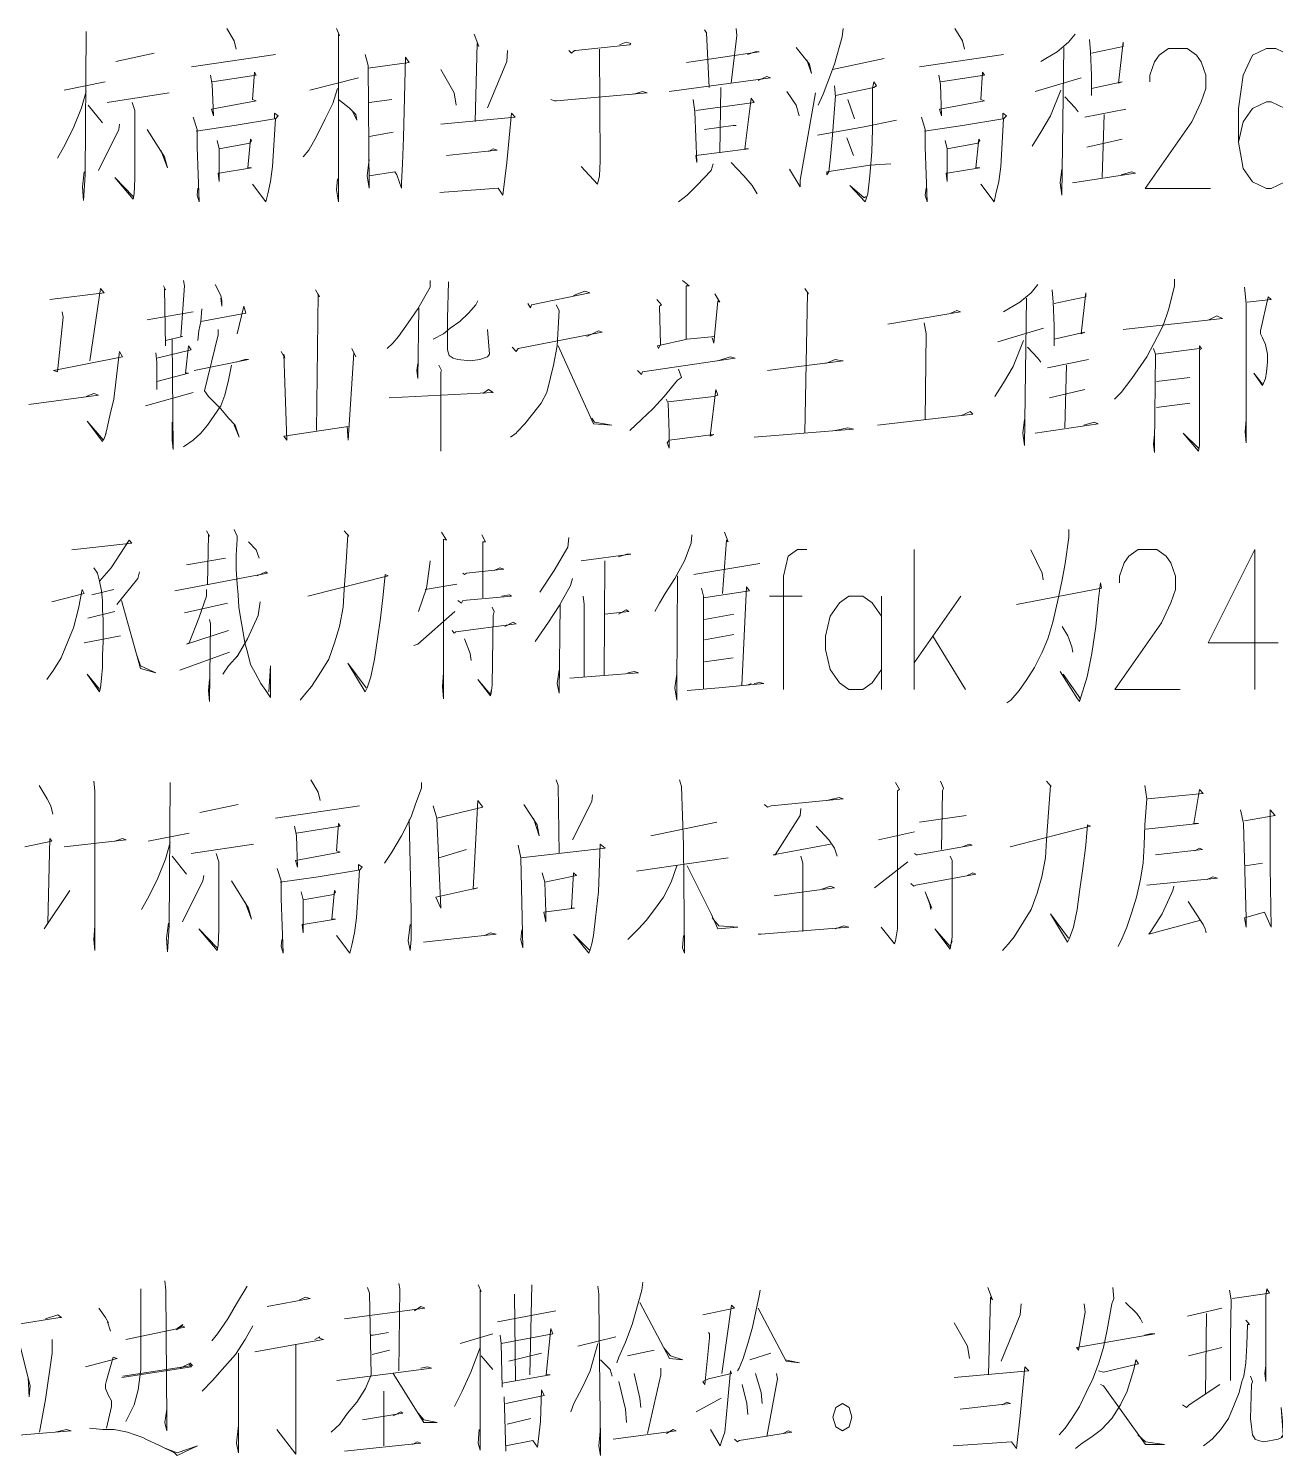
# Model space of a CAD drawing. Header units: millimetres. Extents: x 0 to 586, y 0 to 414.
# Drawn here: x 397.62 to 431.65, y 59.39 to 98.34 of the extents above; entities that cross this region are included whole.
import ezdxf

# ---------------------------------------------------------------- set-up
doc = ezdxf.new("R2010")
doc.units = ezdxf.units.MM

msp = doc.modelspace()

# ---------------------------------------------------------------- linework, layer by layer
at = {"color": 0, "lineweight": 0}
for points in [[(399.189222, 98.262722), (399.164528, 94.350417), (399.111611, 93.644861), (399.086917, 94.015278), (399.136306, 94.4245)], [(403.023917, 98.340333), (403.232056, 98.005194), (403.284972, 97.779417)], [(406.022528, 98.340333), (406.103667, 98.153361), (406.075444, 98.188639), (406.075444, 93.606056), (406.022528, 93.941194), (406.05075, 94.241056)], [(409.779611, 98.188639), (409.910139, 97.8535), (409.857222, 97.927583), (409.807833, 95.803861)], [(416.066111, 98.301528), (416.119028, 98.227444), (416.196639, 96.735194)], [(416.926889, 98.340333), (416.951583, 98.153361), (416.796361, 96.848083)], [(419.847889, 98.340333), (419.823194, 98.114556), (419.615056, 97.370194), (419.431611, 96.886889), (419.301083, 96.55175), (419.170556, 96.251889)], [(422.899417, 98.340333), (423.107556, 98.005194), (423.160472, 97.779417)], [(426.187306, 98.188639), (426.003861, 97.966389), (425.689889, 97.705333), (425.379444, 97.518361), (425.248917, 97.444278)], [(412.361944, 97.744139), (412.439556, 97.666528), (412.520694, 97.744139), (412.545389, 97.744139), (414.030583, 97.892306), (414.058806, 97.927583), (413.928278, 97.966389), (413.744833, 97.892306)], [(413.198028, 97.779417), (413.222722, 94.724361), (413.198028, 94.315139), (413.145111, 94.089361), (412.700611, 94.576194), (413.145111, 94.089361), (413.169806, 94.20225)], [(418.570833, 97.818222), (418.934194, 97.370194), (418.987111, 97.109139), (418.856583, 97.483083)], [(425.873333, 97.818222), (425.820417, 93.793028), (425.771028, 94.128167), (425.820417, 94.502111)], [(426.578889, 98.040472), (426.603583, 97.705333), (426.631806, 97.070333), (426.631806, 96.512944)], [(426.631806, 96.699917), (427.464361, 96.886889), (427.362056, 96.848083), (427.492583, 97.966389), (427.492583, 97.8535), (426.631806, 97.666528)], [(428.219306, 96.883361), (428.219306, 97.063278), (428.346306, 97.430167), (428.473306, 97.610083), (428.727306, 97.793528), (429.238833, 97.793528), (429.492833, 97.610083), (429.619833, 97.430167), (429.746833, 97.063278), (429.746833, 96.699917), (429.619833, 96.336556), (429.365833, 95.78975), (428.092306, 93.969417), (429.873833, 93.969417)], [(432.166889, 97.246722), (432.039889, 97.610083), (431.658889, 97.793528), (431.404889, 97.793528), (431.020361, 97.610083), (430.766361, 97.063278), (430.639361, 96.153111), (430.639361, 95.242944), (430.766361, 94.516222), (431.020361, 94.152861), (431.404889, 93.969417), (431.531889, 93.969417), (431.912889, 94.152861), (432.166889, 94.516222), (432.293889, 95.063028), (432.293889, 95.242944), (432.166889, 95.78975), (431.912889, 96.153111), (431.531889, 96.336556), (431.404889, 96.336556), (431.020361, 96.153111), (430.766361, 95.78975), (430.639361, 95.242944)], [(399.997083, 97.444278), (401.041306, 97.666528)], [(402.060833, 97.296111), (404.353889, 97.63125)], [(406.805694, 97.63125), (406.883306, 97.331389), (406.911528, 93.98), (406.858611, 94.315139), (406.911528, 94.763167)], [(406.883306, 97.257306), (408.005139, 97.409), (407.902833, 97.557167), (407.849917, 95.359361), (407.825222, 94.650278), (407.797, 94.128167), (407.797, 93.98), (407.666472, 94.350417), (407.613556, 94.4245), (406.911528, 94.315139)], [(410.693306, 97.744139), (410.668611, 97.444278), (410.1465, 96.177806)], [(415.572222, 97.409), (417.554833, 97.705333), (417.449, 97.705333), (417.240861, 97.63125)], [(419.562139, 97.222028), (420.969722, 97.518361)], [(421.936333, 97.296111), (424.229389, 97.63125)], [(402.579417, 97.070333), (402.632333, 96.809278), (402.660556, 95.955556), (402.607639, 96.139), (403.831778, 96.364778), (403.729472, 96.400056), (403.782389, 97.147944), (403.831778, 97.070333), (402.632333, 96.886889)], [(405.292278, 96.661111), (406.62225, 96.99625)], [(408.865917, 97.222028), (409.232806, 96.587028), (409.285722, 96.251889)], [(415.0995, 96.625833), (417.865278, 96.99625), (417.762972, 97.035056), (417.526611, 96.922167)], [(422.458444, 97.070333), (422.507833, 96.809278), (422.536056, 95.955556), (422.483139, 96.139), (423.707278, 96.364778), (423.604972, 96.400056), (423.657889, 97.147944), (423.707278, 97.070333), (422.507833, 96.886889)], [(426.342528, 96.99625), (425.090167, 96.625833)], [(399.189222, 96.625833), (399.058694, 96.177806), (398.850556, 95.655694), (398.617722, 95.172389), (398.406056, 94.798444)], [(398.5895, 96.661111), (399.711333, 96.886889)], [(406.05075, 96.699917), (405.920222, 96.290694), (405.712083, 95.877944), (405.475722, 95.394639), (405.267583, 95.020694), (405.112361, 94.83725)], [(411.868056, 96.400056), (411.970361, 96.364778), (412.023278, 96.364778), (414.499778, 96.587028), (414.36925, 96.625833), (414.136417, 96.55175)], [(416.510611, 96.735194), (416.482389, 94.946611)], [(418.309778, 96.625833), (418.570833, 96.251889), (418.648444, 95.955556)], [(419.615056, 96.774), (419.63975, 96.474139), (419.63975, 96.512944), (419.562139, 95.433444), (419.509222, 94.83725), (419.456306, 94.4245), (419.403389, 94.350417), (419.403389, 94.4245), (420.578139, 94.611472), (421.153167, 94.650278)], [(419.63975, 96.512944), (420.683972, 96.735194), (420.761583, 96.774), (420.683972, 96.886889), (420.65575, 96.699917), (420.65575, 95.581611), (420.631056, 94.985417), (420.578139, 94.315139), (420.525222, 93.828306), (420.447611, 93.606056), (420.031333, 94.054083), (420.422917, 93.718944), (420.475833, 93.754222)], [(425.795722, 96.661111), (425.509972, 95.955556), (425.248917, 95.507528), (425.012556, 95.133583)], [(399.242139, 96.251889), (399.633722, 95.768583)], [(399.76425, 96.325972), (401.457583, 96.587028)], [(400.441583, 96.325972), (400.519194, 96.103722), (400.519194, 94.241056), (400.4945, 93.828306), (400.469806, 93.680139), (399.972389, 94.276333), (400.469806, 93.754222)], [(406.075444, 96.400056), (406.364722, 96.177806), (406.544639, 95.990833), (406.572861, 95.842667), (406.467028, 96.064917)], [(406.911528, 96.325972), (407.535944, 96.400056)], [(415.752139, 96.400056), (415.805056, 96.064917), (415.857972, 94.685556), (415.833278, 94.872528), (417.265556, 95.0595), (417.16325, 95.0595), (417.343167, 96.438861), (417.424306, 96.325972), (415.833278, 96.103722)], [(418.387389, 94.502111), (418.673139, 94.015278), (418.673139, 94.20225), (419.092944, 96.587028)], [(419.978417, 96.400056), (420.161861, 95.877944)], [(425.901556, 96.474139), (426.187306, 96.177806), (426.264917, 96.064917)], [(402.24075, 93.98), (402.216056, 93.793028), (402.268972, 93.606056), (402.216056, 95.098306), (402.216056, 95.581611), (402.110222, 95.91675)], [(402.191361, 95.542806), (403.232056, 95.6945), (404.329194, 95.877944), (404.329194, 96.029639), (404.4315, 95.955556), (404.353889, 95.877944), (404.276278, 94.576194), (404.223361, 94.166972), (404.14575, 93.828306), (404.092833, 93.606056), (403.729472, 94.089361)], [(408.865917, 95.729778), (410.901444, 95.91675), (410.799139, 96.029639), (410.668611, 94.685556), (410.562778, 93.793028), (410.43225, 93.98), (408.841222, 93.867111)], [(419.145861, 95.433444), (420.422917, 95.655694), (421.308389, 95.842667)], [(422.11625, 93.98), (422.091556, 93.793028), (422.144472, 93.606056), (422.091556, 95.098306), (422.091556, 95.581611), (421.985722, 95.91675)], [(422.066861, 95.542806), (423.107556, 95.6945), (424.204694, 95.877944), (424.204694, 96.029639), (424.310528, 95.955556), (424.229389, 95.877944), (424.151778, 94.576194), (424.098861, 94.166972), (424.02125, 93.828306), (423.968333, 93.606056), (423.604972, 94.089361)], [(426.448361, 95.91675), (427.570194, 96.139)], [(426.970472, 95.990833), (426.917556, 94.276333)], [(400.102917, 95.729778), (400.078222, 95.581611), (399.527889, 94.463306)], [(400.857861, 95.581611), (401.330583, 94.83725), (401.408194, 94.537389), (401.22475, 95.020694)], [(406.911528, 95.394639), (407.564167, 95.507528)], [(416.926889, 95.6945), (416.902194, 95.6945), (416.849278, 95.6945), (416.066111, 95.581611)], [(402.762861, 95.28175), (402.815778, 95.0595), (402.815778, 94.166972), (402.791083, 94.389222), (402.815778, 94.389222), (403.70125, 94.537389), (403.598944, 94.537389), (403.676556, 95.320556), (403.70125, 95.28175), (403.651861, 95.207667), (402.815778, 95.0595)], [(409.024667, 94.872528), (410.407556, 95.020694), (410.301722, 95.0595), (410.171194, 94.985417)], [(419.953722, 95.359361), (420.137167, 94.872528)], [(422.638361, 95.28175), (422.691278, 95.0595), (422.691278, 94.166972), (422.666583, 94.389222), (422.691278, 94.389222), (423.580278, 94.537389), (423.474444, 94.537389), (423.552056, 95.320556), (423.580278, 95.28175), (423.527361, 95.207667), (422.691278, 95.0595)], [(427.464361, 95.320556), (426.501278, 95.098306)], [(416.302472, 94.650278), (416.249556, 94.463306), (415.857972, 94.054083), (415.596917, 93.793028), (415.360556, 93.606056)], [(416.796361, 94.685556), (417.135028, 94.315139), (417.371389, 94.054083), (417.501917, 93.828306)], [(426.109694, 94.128167), (427.83125, 94.389222), (427.725417, 94.4245), (427.439667, 94.350417)], [(398.197917, 90.942583), (399.683111, 91.129556), (399.580806, 91.242444), (399.291528, 89.266889)], [(401.302361, 91.316528), (401.35175, 91.203639), (401.327056, 91.242444), (401.35175, 89.676111), (401.35175, 89.827806), (401.820944, 89.937167), (401.771556, 89.937167), (401.873861, 91.316528), (401.849167, 91.464694)], [(402.709944, 91.355333), (402.865167, 91.055472), (402.893389, 90.907306), (402.893389, 90.759139), (402.865167, 90.981389)], [(405.4475, 91.203639), (405.553333, 91.020194), (405.525111, 91.094278), (405.475722, 87.365417)], [(408.576639, 91.464694), (408.576639, 91.28125), (408.237972, 90.685056), (407.976917, 90.311111), (407.715861, 89.937167), (407.560639, 89.750194), (407.405417, 89.602028)], [(409.074056, 91.429417), (409.049361, 90.424), (409.049361, 89.975972), (409.049361, 89.56675), (409.09875, 89.415056), (409.204583, 89.340972), (409.335111, 89.305694), (409.673778, 89.266889), (409.934833, 89.305694), (410.142972, 89.379778), (410.195889, 89.453861), (410.142972, 90.124139)], [(411.240111, 90.833222), (411.317722, 90.720333), (411.342417, 90.794417), (412.933444, 91.129556), (412.802917, 91.168361), (412.492472, 91.055472)], [(415.462861, 91.464694), (415.646306, 91.316528), (415.568694, 91.316528), (415.568694, 89.863083)], [(418.803667, 91.242444), (418.905972, 91.094278), (418.881278, 91.129556), (418.803667, 87.291333)], [(425.167778, 91.355333), (424.984333, 91.129556), (424.670361, 90.8685), (424.359917, 90.685056), (424.229389, 90.607444)], [(425.559361, 91.203639), (425.584056, 90.8685), (425.612278, 90.237028), (425.612278, 89.676111)], [(428.896639, 91.5035), (428.896639, 91.316528), (428.741417, 90.685056), (428.586194, 90.237028), (428.427444, 89.937167), (428.141694, 89.379778), (427.725417, 88.783583), (427.436139, 88.409639), (427.252694, 88.222667)], [(430.801639, 91.28125), (430.854556, 90.833222), (430.854556, 87.030278), (430.826333, 87.330139), (430.854556, 87.665278)], [(402.318361, 90.346389), (403.5425, 90.572167), (403.493111, 90.759139), (403.309667, 90.01125)], [(409.881917, 90.907306), (409.829, 90.794417), (409.620861, 90.572167), (409.388028, 90.346389), (409.126972, 90.162944), (408.943528, 90.01125), (408.657778, 89.863083)], [(412.01975, 90.794417), (412.100889, 90.64625), (412.047972, 89.676111), (411.942139, 89.154), (411.864528, 88.818861), (411.762222, 88.409639), (411.603472, 88.113306), (411.370639, 87.813444), (411.158972, 87.552389), (410.950833, 87.330139), (410.926139, 87.291333), (410.770917, 87.181972)], [(414.760833, 90.942583), (414.891361, 90.794417), (414.838444, 90.759139), (414.863139, 89.714917), (414.81375, 89.602028), (414.785528, 89.676111), (415.593389, 89.863083), (416.351861, 89.937167)], [(416.351861, 91.094278), (416.482389, 90.8685), (416.429472, 90.907306), (416.323639, 89.750194), (416.27425, 89.901889)], [(424.853806, 90.981389), (424.800889, 86.956194), (424.7515, 87.291333), (424.800889, 87.665278)], [(425.612278, 89.863083), (426.444833, 90.050056), (426.342528, 90.01125), (426.473056, 91.129556), (426.473056, 91.020194), (425.612278, 90.833222)], [(430.87925, 90.8685), (431.531889, 90.942583), (431.454278, 91.020194), (431.246139, 90.088861), (431.246139, 90.01125), (431.299056, 89.901889), (431.376667, 89.714917), (431.429583, 89.453861), (431.429583, 89.231611), (431.401361, 88.970556), (431.376667, 88.783583), (431.299056, 88.596611), (431.062694, 88.93175), (431.299056, 88.635417)], [(398.536583, 90.607444), (398.561278, 90.459278), (398.406056, 88.970556), (398.300222, 89.005833), (400.180528, 89.379778), (400.099389, 89.527944), (400.05, 89.154), (399.944167, 88.222667), (399.841861, 87.813444), (399.760722, 87.443028), (399.711333, 87.21725), (399.630194, 87.069083), (399.213917, 87.626472), (399.658417, 87.107889), (399.736028, 87.291333)], [(402.110222, 90.607444), (400.857861, 90.385194)], [(402.343056, 90.685056), (402.318361, 90.346389), (402.265444, 90.088861), (402.24075, 89.827806)], [(408.266194, 90.720333), (408.237972, 88.783583), (408.213278, 89.005833), (408.237972, 89.192806)], [(421.072028, 90.272306), (423.054639, 90.607444), (422.948806, 90.64625), (422.793583, 90.572167)], [(427.489056, 90.124139), (430.201917, 90.424), (430.046694, 90.498083)], [(430.046694, 90.498083), (429.835028, 90.385194)], [(402.787556, 90.124139), (402.787556, 89.975972), (402.420667, 88.448444), (402.5265, 88.300278), (402.865167, 87.961611), (403.073306, 87.704083), (403.25675, 87.517111), (403.362583, 87.181972), (403.232056, 87.517111)], [(410.820306, 89.640833), (410.926139, 89.527944), (410.979056, 89.602028), (413.272111, 90.050056), (413.169806, 90.088861), (412.855833, 89.937167)], [(422.063333, 90.311111), (422.11625, 90.01125), (422.088028, 87.665278)], [(425.323, 90.162944), (424.070639, 89.789)], [(401.090694, 89.492667), (401.118917, 89.231611), (401.118917, 88.483722), (401.118917, 88.7095), (401.979694, 88.93175), (401.902083, 88.93175), (401.979694, 89.676111), (402.057306, 89.56675), (401.118917, 89.340972)], [(401.535194, 89.863083), (401.559889, 86.846833), (401.535194, 87.107889), (401.535194, 87.591194)], [(406.438806, 89.602028), (406.544639, 89.379778), (406.491722, 89.492667), (406.3365, 87.107889), (406.308278, 87.478306)], [(412.072667, 89.676111), (413.039278, 87.552389), (413.533167, 87.517111), (413.063972, 87.591194), (412.986361, 87.704083)], [(424.776194, 89.827806), (424.490444, 89.118722), (424.229389, 88.670694), (423.993028, 88.300278)], [(424.882028, 89.640833), (425.167778, 89.340972), (425.245389, 89.231611)], [(428.325139, 89.602028), (428.374528, 89.453861), (428.349833, 86.995), (428.349833, 86.769222), (428.325139, 86.995), (428.349833, 87.256056)], [(428.374528, 89.453861), (429.5775, 89.602028), (429.5775, 89.676111), (429.626889, 89.602028), (429.5775, 89.56675), (429.5775, 86.956194), (429.549278, 86.808028), (429.133, 87.291333), (429.549278, 86.882111)], [(402.134917, 89.005833), (403.623639, 89.305694), (403.517806, 89.305694), (403.281444, 89.231611)], [(404.509111, 89.527944), (404.614944, 89.340972), (404.586722, 89.453861), (404.664333, 87.107889), (404.586722, 87.21725), (406.3365, 87.478306)], [(414.238722, 89.005833), (414.344556, 88.896472), (414.36925, 88.970556), (416.898667, 89.340972), (416.768139, 89.379778), (416.429472, 89.266889)], [(417.787667, 89.005833), (419.847889, 89.266889), (419.819667, 89.266889), (419.636222, 89.305694), (419.378694, 89.192806)], [(425.428833, 89.079917), (426.550667, 89.305694)], [(403.154444, 89.154), (403.073306, 88.744778), (402.971, 88.335556), (402.865167, 88.039222), (402.681722, 87.778167), (402.501806, 87.517111), (402.318361, 87.291333), (402.110222, 87.107889), (401.849167, 86.920917)], [(408.813, 89.154), (408.890611, 89.005833), (408.865917, 88.970556), (408.865917, 86.808028)], [(415.360556, 89.044639), (415.438167, 88.818861), (415.332333, 88.744778), (414.968972, 88.300278), (414.655, 87.961611), (414.344556, 87.665278), (414.030583, 87.365417)], [(425.950944, 89.154), (425.898028, 87.443028)], [(429.316444, 88.818861), (428.40275, 88.7095)], [(407.458333, 88.261472), (410.298194, 88.409639), (410.167667, 88.483722), (410.012444, 88.374361)], [(415.021889, 88.222667), (415.074806, 88.113306), (415.0995, 87.291333), (415.0995, 86.882111), (415.046583, 87.030278), (415.0995, 87.107889), (416.323639, 87.256056), (416.221333, 87.21725), (416.376556, 88.483722), (416.429472, 88.335556), (416.323639, 88.300278), (415.074806, 88.148583)], [(426.444833, 88.483722), (425.48175, 88.261472)], [(397.622889, 88.0745), (399.527889, 88.335556), (399.397361, 88.374361), (399.189222, 88.300278)], [(402.110222, 88.409639), (400.804944, 88.039222)], [(428.40275, 88.000417), (429.316444, 88.113306)], [(420.786278, 87.517111), (423.393306, 87.813444), (423.315694, 87.887528), (423.079333, 87.778167)], [(417.420778, 87.181972), (420.133639, 87.404222), (419.978417, 87.443028), (419.636222, 87.365417)], [(425.090167, 87.291333), (426.811722, 87.552389), (426.705889, 87.591194), (426.420139, 87.517111)], [(402.473583, 84.631389), (402.551194, 84.479694), (402.5265, 84.5185), (402.498278, 83.177944)], [(403.228528, 84.666667), (403.309667, 84.479694), (403.309667, 84.405611), (403.281444, 83.961111), (403.281444, 83.587167), (403.309667, 83.177944), (403.334361, 82.878083), (403.359056, 82.542944), (403.411972, 82.207806), (403.464889, 81.911472), (403.517806, 81.576333), (403.595417, 81.315278), (403.673028, 80.980139), (403.803556, 80.754361), (403.958778, 80.458028), (404.089306, 80.271056), (404.219833, 80.084083), (404.219833, 80.941333), (404.170444, 80.23225)], [(406.230667, 84.631389), (406.361194, 84.479694), (406.332972, 84.5185), (406.283583, 83.774139), (406.230667, 83.02625), (406.202444, 82.542944), (406.100139, 82.020833), (405.969611, 81.576333), (405.810861, 81.128306), (405.602722, 80.793167), (405.341667, 80.383944), (405.186444, 80.196972), (405.031222, 80.01)], [(408.890611, 84.592583), (409.021139, 84.370333), (408.943528, 84.405611), (408.943528, 80.045278), (408.915306, 80.383944), (408.943528, 80.754361)], [(416.609389, 84.592583), (416.715222, 84.331528), (416.662306, 84.370333), (416.56, 82.916889)], [(426.014444, 84.666667), (426.014444, 84.444417), (425.908611, 83.735333), (425.831, 83.287306), (425.700472, 82.691111), (425.569944, 82.133722), (425.439417, 81.685694), (425.284194, 81.315278), (425.076056, 80.902528), (424.864389, 80.567389), (424.65625, 80.271056), (424.423417, 80.01), (424.317583, 79.935917)], [(398.794111, 84.109278), (400.438056, 84.29625), (400.360444, 84.370333), (399.866556, 83.622444), (399.552583, 83.252028)], [(403.620111, 84.331528), (403.82825, 84.109278), (403.909389, 83.8835)], [(409.984222, 84.5185), (410.090056, 84.331528), (410.012444, 84.331528), (410.012444, 82.804)], [(412.358417, 84.444417), (412.333722, 84.183361), (411.966833, 83.548361), (411.57525, 82.952167)], [(415.723917, 84.5185), (415.699222, 84.29625), (415.515778, 83.809417), (415.254722, 83.326111), (414.993667, 82.916889), (414.838444, 82.655833), (414.707917, 82.430056)], [(401.926778, 83.700056), (402.995694, 83.8835)], [(408.576639, 83.809417), (408.551944, 83.587167), (408.474333, 83.065056), (408.262667, 82.430056)], [(412.697083, 83.809417), (414.055278, 83.996389), (413.949444, 83.996389), (413.716611, 83.922306)], [(413.349722, 83.809417), (413.325028, 80.680278)], [(418.856583, 84.119861), (418.602583, 84.119861), (418.345056, 83.939944), (418.218056, 83.393139), (418.218056, 80.299278)], [(421.788167, 80.299278), (421.788167, 84.119861)], [(425.308889, 83.287306), (425.284194, 83.474278), (424.970222, 84.109278)], [(427.393806, 83.209694), (427.393806, 83.393139), (427.520806, 83.7565), (427.647806, 83.939944), (427.901806, 84.119861), (428.413333, 84.119861), (428.667333, 83.939944), (428.794333, 83.7565), (428.921333, 83.393139), (428.921333, 83.029778), (428.794333, 82.666417), (428.540333, 82.119611), (427.266806, 80.299278), (429.048333, 80.299278)], [(431.087389, 84.119861), (429.813861, 81.572806), (431.725917, 81.572806)], [(431.087389, 84.119861), (431.087389, 80.299278)], [(399.397361, 83.622444), (399.499667, 83.474278), (399.552583, 83.252028), (399.6055, 82.990972), (399.630194, 82.729917), (399.630194, 82.468861), (399.654889, 82.207806), (399.654889, 82.172528), (399.654889, 81.94675), (399.654889, 81.611611), (399.630194, 81.237667), (399.630194, 80.902528), (399.6055, 80.606194), (399.577278, 80.345139), (399.552583, 80.23225), (399.213917, 80.719083), (399.552583, 80.306333)], [(400.646194, 83.513083), (400.596806, 83.326111), (400.021778, 82.617028)], [(401.612806, 82.990972), (404.142222, 83.474278), (404.089306, 83.513083), (403.856472, 83.400194)], [(405.239361, 82.842806), (407.430111, 83.400194), (407.3525, 83.439), (407.299583, 82.878083), (407.221972, 82.246611), (407.144361, 81.685694), (407.063222, 81.128306), (406.960917, 80.641472), (406.855083, 80.345139), (406.802167, 80.23225), (406.332972, 81.015417), (406.830389, 80.345139)], [(409.465639, 83.474278), (409.515028, 83.439), (409.567944, 83.474278), (410.587472, 83.587167), (410.481639, 83.622444), (410.326417, 83.548361)], [(415.332333, 83.400194), (415.307639, 80.383944), (415.307639, 80.01), (415.254722, 80.345139), (415.307639, 80.719083)], [(415.776833, 83.439), (417.576, 83.735333)], [(398.247306, 82.691111), (399.136306, 82.916889), (399.083389, 83.02625), (398.977556, 82.507667), (398.847028, 81.985556), (398.691806, 81.611611), (398.508361, 81.163583), (398.300222, 80.828444), (398.116778, 80.567389)], [(399.344444, 82.878083), (399.944167, 83.02625)], [(402.473583, 83.02625), (402.473583, 82.842806), (402.265444, 82.246611), (402.004389, 81.576333), (401.926778, 81.537528), (403.073306, 81.911472)], [(408.446111, 83.02625), (409.306889, 83.177944)], [(412.46425, 83.326111), (412.411333, 83.139139), (412.097361, 82.58175), (411.811611, 82.133722), (411.44825, 81.611611)], [(415.984972, 83.065056), (416.037889, 82.842806), (416.037889, 80.306333)], [(416.037889, 82.804), (417.29025, 82.990972), (417.212639, 83.103861), (417.082111, 80.419222)], [(425.778083, 80.793167), (426.247278, 80.045278), (426.300194, 79.971194), (426.508333, 80.641472), (426.638861, 81.276472), (426.744694, 82.020833), (426.822306, 82.768722), (426.875222, 83.213222), (426.899917, 83.065056), (424.578639, 82.617028)], [(400.152306, 82.729917), (400.674417, 80.86725), (401.090694, 80.754361), (400.674417, 80.941333), (400.568583, 81.237667)], [(403.048611, 82.655833), (401.873861, 82.394778)], [(403.934083, 82.691111), (403.881167, 82.320694), (403.595417, 81.685694), (403.309667, 81.202389), (403.334361, 81.237667), (403.073306, 80.941333), (402.918083, 80.719083)], [(409.335111, 82.729917), (409.437417, 82.655833), (409.465639, 82.729917), (410.795611, 82.842806), (410.742694, 82.878083), (410.534556, 82.842806)], [(412.125583, 82.617028), (412.097361, 80.196972), (412.047972, 80.458028), (412.097361, 80.828444)], [(412.75, 82.842806), (412.778222, 82.617028), (412.778222, 80.641472)], [(417.837056, 82.846333), (418.729583, 82.846333)], [(420.895639, 82.299528), (420.641639, 82.666417), (420.384111, 82.846333), (420.003111, 82.846333), (419.749111, 82.666417), (419.495111, 82.299528), (419.364583, 81.75625), (419.364583, 81.392889), (419.495111, 80.846083), (419.749111, 80.482722), (420.003111, 80.299278), (420.384111, 80.299278), (420.641639, 80.482722), (420.895639, 80.846083)], [(420.895639, 82.846333), (420.895639, 80.299278)], [(423.061694, 82.846333), (421.788167, 81.026)], [(399.968861, 82.430056), (399.238611, 82.246611)], [(402.551194, 82.207806), (402.579417, 82.094917), (402.551194, 79.971194), (402.5265, 80.271056), (402.551194, 80.567389)], [(408.132139, 81.498722), (408.237972, 81.537528), (409.253972, 82.430056)], [(410.2735, 82.542944), (410.326417, 82.430056), (410.298194, 82.320694), (410.2735, 80.419222), (410.245278, 80.196972), (410.220583, 80.122889), (409.881917, 80.567389), (410.220583, 80.158167), (410.245278, 80.271056)], [(413.349722, 82.355972), (414.002361, 82.430056), (413.92475, 82.468861), (413.716611, 82.355972)], [(416.062583, 82.207806), (416.870444, 82.355972)], [(409.176361, 81.911472), (409.229278, 81.833861), (409.282194, 81.872667), (410.926139, 82.094917), (410.845, 82.133722), (410.612167, 82.020833)], [(416.870444, 81.798583), (416.062583, 81.650417)], [(425.831, 82.020833), (425.986222, 81.759778), (426.092056, 81.463444), (426.11675, 81.315278)], [(399.136306, 81.576333), (400.127611, 81.759778)], [(409.515028, 81.685694), (409.673778, 81.276472), (409.698472, 81.0895)], [(422.296167, 81.75625), (423.188694, 80.299278)], [(401.743333, 80.828444), (403.098, 81.315278)], [(416.062583, 81.054222), (416.84575, 81.163583)], [(412.386639, 80.606194), (414.263417, 80.754361), (414.157583, 80.793167), (413.977667, 80.754361)], [(425.855694, 80.719083), (426.324889, 80.045278), (426.300194, 80.045278)], [(415.593389, 80.271056), (416.454167, 80.345139), (417.681833, 80.458028), (417.576, 80.493306), (417.420778, 80.458028)], [(417.343167, 80.458028), (417.237333, 80.419222)], [(397.908639, 77.681667), (398.120306, 77.31125), (398.222611, 77.124278), (398.275528, 76.8985)], [(399.397361, 77.794556), (399.422056, 77.5335), (399.422056, 73.173167), (399.397361, 73.473028), (399.422056, 73.843444)], [(401.482278, 77.75575), (401.457583, 73.843444), (401.404667, 73.137889), (401.379972, 73.508306), (401.432889, 73.917528)], [(405.316972, 77.833361), (405.525111, 77.494694), (405.578028, 77.272444)], [(408.343806, 77.75575), (408.343806, 77.607583), (408.188583, 77.198361), (408.058056, 76.824417), (407.797, 76.302306), (407.535944, 75.857806), (407.327806, 75.557944)], [(412.01975, 77.833361), (412.072667, 77.681667), (412.100889, 75.819)], [(415.38525, 77.833361), (415.438167, 77.646389), (415.491083, 76.044778), (415.515778, 73.099083), (415.462861, 73.24725), (415.491083, 73.582389)], [(421.280167, 77.75575), (421.386, 77.572306), (421.333083, 77.5335), (421.333083, 73.769361), (421.280167, 73.434222), (421.255472, 73.360139), (420.888583, 73.808167)], [(422.507833, 77.794556), (422.585444, 77.607583), (422.56075, 77.5335), (422.532528, 75.931889)], [(425.404139, 77.794556), (425.531139, 77.646389), (425.506444, 77.681667), (425.453528, 76.937306), (425.404139, 76.192944), (425.375917, 75.706111), (425.273611, 75.187528), (425.143083, 74.7395), (424.984333, 74.291472), (424.776194, 73.956333), (424.515139, 73.547111), (424.359917, 73.360139), (424.201167, 73.173167)], [(428.088778, 77.681667), (428.141694, 77.31125), (428.088778, 76.602167), (428.064083, 76.044778), (428.035861, 75.557944), (427.95825, 75.074639), (427.855944, 74.626611), (427.725417, 74.217389), (427.594889, 73.808167), (427.464361, 73.508306), (427.358528, 73.286056)], [(428.166389, 77.31125), (429.679806, 77.459417), (429.5775, 77.572306), (429.41875, 76.640972), (429.549278, 76.640972), (428.113472, 76.489278)], [(402.293667, 76.937306), (403.334361, 77.159556)], [(404.353889, 76.789139), (406.646944, 77.124278)], [(408.657778, 77.124278), (408.760083, 76.789139), (408.865917, 74.330278), (408.735389, 74.626611), (409.881917, 74.887667), (409.751389, 74.852389), (409.881917, 77.272444), (410.012444, 77.085472), (408.760083, 76.789139)], [(411.134278, 77.159556), (411.501167, 76.602167), (411.550556, 76.302306), (411.395333, 76.789139)], [(413.011056, 77.420611), (412.986361, 77.237167), (412.46425, 76.192944)], [(417.706528, 77.159556), (417.787667, 77.085472), (417.889972, 77.124278), (419.847889, 77.31125), (419.742056, 77.346528), (419.403389, 77.272444)], [(408.005139, 76.750333), (408.029833, 75.557944), (408.058056, 74.256194), (408.058056, 73.473028), (408.029833, 73.173167), (407.976917, 73.434222), (408.029833, 73.88225)], [(418.697833, 77.050194), (418.673139, 76.863222), (417.995806, 75.783722), (417.942889, 75.783722), (419.505694, 76.080056)], [(421.932806, 76.67625), (423.209861, 76.863222)], [(430.695806, 77.011389), (430.776944, 76.640972), (430.854556, 74.069222), (430.854556, 73.808167), (430.801639, 74.069222), (431.348444, 74.217389), (431.531889, 73.808167), (431.507194, 75.448583), (431.507194, 77.011389), (431.637722, 76.863222), (430.801639, 76.715056)], [(400.882556, 76.154139), (402.004389, 76.379917)], [(404.876, 76.563361), (404.925389, 76.302306), (404.953611, 75.448583), (404.900694, 75.632028), (406.124833, 75.857806), (406.022528, 75.893083), (406.075444, 76.640972), (406.124833, 76.563361), (404.925389, 76.379917)], [(414.602083, 76.302306), (416.404778, 76.67625)], [(419.117639, 76.563361), (419.456306, 76.192944), (419.611528, 75.967167), (419.689139, 75.744917)], [(420.810972, 76.192944), (421.802278, 76.415194)], [(424.412833, 76.005972), (426.603583, 76.563361), (426.522444, 76.602167), (426.473056, 76.044778), (426.391917, 75.409778), (426.314306, 74.852389), (426.236694, 74.291472), (426.134389, 73.808167), (426.028556, 73.508306), (425.975639, 73.398944), (425.506444, 74.178583), (426.003861, 73.508306)], [(397.517056, 76.005972), (398.247306, 76.154139), (398.197917, 76.228222), (398.145, 73.917528), (398.039167, 73.769361), (398.744722, 74.813583)], [(398.5895, 76.005972), (400.282833, 76.192944), (400.180528, 76.228222), (399.968861, 76.154139)], [(401.482278, 76.118861), (401.35175, 75.670833), (401.143611, 75.148722), (400.910778, 74.665417), (400.702639, 74.291472)], [(402.057306, 75.819), (403.754167, 76.080056)], [(411.081361, 73.734083), (411.056667, 73.473028), (411.109583, 73.24725), (411.056667, 75.706111), (410.979056, 76.044778), (411.056667, 75.706111), (413.35325, 75.967167), (413.222722, 76.080056), (413.169806, 74.774778), (413.092194, 74.069222), (413.039278, 73.582389), (412.986361, 73.360139), (412.933444, 73.173167), (412.90875, 73.099083), (412.492472, 73.621194), (412.933444, 73.173167)], [(421.802278, 75.819), (421.855194, 75.783722), (421.879889, 75.783722), (423.368611, 76.044778), (423.291, 76.080056), (423.107556, 76.005972)], [(428.374528, 75.783722), (429.655111, 75.931889), (429.5775, 75.967167), (429.446972, 75.893083)], [(401.535194, 75.744917), (401.926778, 75.261611)], [(402.734639, 75.819), (402.81225, 75.59675), (402.81225, 73.734083), (402.787556, 73.321333), (402.762861, 73.173167), (402.265444, 73.769361), (402.762861, 73.24725)], [(408.813, 75.706111), (409.567944, 75.931889)], [(414.214028, 75.335694), (416.715222, 75.706111)], [(418.697833, 75.744917), (418.75075, 75.557944), (418.75075, 73.695278)], [(420.708667, 74.887667), (421.618833, 75.59675)], [(422.768889, 75.744917), (422.821806, 75.632028), (422.821806, 73.547111), (422.793583, 73.321333), (422.768889, 73.211972), (422.349083, 73.769361), (422.768889, 73.286056), (422.821806, 73.434222)], [(402.395972, 75.222806), (402.371278, 75.074639), (401.820944, 73.956333)], [(404.533806, 73.473028), (404.509111, 73.286056), (404.562028, 73.099083), (404.509111, 74.591333), (404.509111, 75.074639), (404.403278, 75.409778)], [(404.484417, 75.035833), (405.525111, 75.187528), (406.62225, 75.370972), (406.62225, 75.522667), (406.724556, 75.448583), (406.646944, 75.370972), (406.569333, 74.069222), (406.516417, 73.66), (406.438806, 73.321333), (406.385889, 73.099083), (406.022528, 73.582389)], [(411.631694, 75.296889), (411.709306, 75.035833), (411.734, 74.217389), (411.734, 73.956333), (411.681083, 74.217389), (412.517167, 74.330278), (412.439556, 74.330278), (412.492472, 75.296889), (412.570083, 75.222806), (411.709306, 75.035833)], [(415.307639, 75.483861), (415.152417, 75.035833), (414.944278, 74.626611), (414.732611, 74.330278), (414.471556, 73.995139), (414.263417, 73.769361), (413.977667, 73.473028)], [(415.593389, 75.483861), (416.246028, 74.178583), (416.429472, 73.769361), (416.976278, 73.808167), (416.454167, 73.843444), (416.27425, 74.069222)], [(421.699972, 75.000556), (421.777583, 74.926472), (421.8305, 74.96175), (423.470917, 75.261611), (423.393306, 75.296889), (423.238083, 75.222806)], [(428.141694, 74.96175), (430.071389, 75.148722), (429.940861, 75.187528), (429.785639, 75.109917)], [(430.826333, 75.483861), (431.299056, 75.557944)], [(403.154444, 75.074639), (403.623639, 74.330278), (403.70125, 74.030417), (403.517806, 74.513722)], [(405.055917, 74.774778), (405.108833, 74.552528), (405.108833, 73.66), (405.084139, 73.88225), (405.108833, 73.88225), (405.994306, 74.030417), (405.892, 74.030417), (405.969611, 74.813583), (405.994306, 74.774778), (405.944917, 74.700694), (405.108833, 74.552528)], [(417.967583, 74.665417), (419.611528, 74.887667), (419.505694, 74.926472), (419.272861, 74.852389)], [(428.871944, 74.926472), (428.84725, 74.813583), (428.557972, 74.178583), (428.244, 73.695278), (428.194611, 73.621194), (429.5775, 73.995139)], [(422.088028, 74.774778), (422.218556, 74.439639), (422.246778, 74.291472)], [(422.088028, 74.774778), (422.271472, 74.330278)], [(429.263528, 74.513722), (429.602194, 73.995139), (429.679806, 73.88225), (429.732722, 73.769361), (429.757417, 73.66)], [(408.396722, 73.398944), (410.379333, 73.621194), (410.220583, 73.66), (410.065361, 73.582389)], [(417.526611, 73.621194), (417.604222, 73.621194), (420.003111, 73.808167), (419.872583, 73.843444), (419.636222, 73.769361)], [(400.685, 63.937444), (400.685, 62.558083), (400.685, 62.484), (400.685, 61.739639), (400.607389, 61.178722), (400.501556, 60.7695), (400.268722, 60.321472)], [(401.337639, 64.159694), (401.362333, 63.898639), (401.390556, 60.360278), (401.390556, 60.060417), (401.337639, 60.286194), (401.390556, 60.656611)], [(403.581306, 64.011528), (403.292028, 63.528222), (403.059194, 63.115472), (402.769917, 62.70625), (402.614694, 62.519278)], [(406.865667, 63.972722), (406.918583, 63.824556), (406.9715, 61.587944), (406.816278, 61.217528), (406.579917, 60.843583), (406.318861, 60.54725), (406.110722, 60.247389), (405.874361, 60.025139)], [(407.726444, 64.085611), (407.754667, 63.937444), (407.726444, 61.700833)], [(409.8925, 64.050333), (409.970111, 63.863361), (409.945417, 63.898639), (409.945417, 59.538306), (409.8925, 59.725278), (409.917194, 60.099222)], [(411.353, 64.050333), (411.300083, 61.587944)], [(413.152167, 64.011528), (413.180389, 63.789278), (413.180389, 63.637583), (413.229778, 59.69), (413.229778, 59.390139), (413.180389, 59.651194), (413.229778, 60.1345)], [(414.379833, 64.124417), (414.351611, 63.898639), (414.090556, 62.967306), (413.910639, 62.484), (413.727194, 62.074778), (413.674278, 61.923083)], [(417.586583, 63.898639), (417.561889, 63.750472), (417.378444, 62.893222), (417.247917, 62.445194), (417.117389, 62.035972), (417.015083, 61.774917), (416.962167, 61.700833)], [(423.795472, 63.972722), (423.926, 63.637583), (423.873083, 63.711667), (423.820167, 61.587944)], [(427.213889, 63.972722), (427.238583, 63.676389), (427.185667, 63.528222), (427.055139, 62.819139), (426.952833, 62.335833), (426.822306, 61.887806), (426.663556, 61.478583), (426.483639, 61.104639), (426.300194, 60.730694), (426.092056, 60.395556), (425.908611, 60.1345), (425.749861, 59.951056)], [(430.395944, 63.898639), (430.445333, 63.637583), (430.420639, 62.596889), (430.420639, 61.439778), (430.420639, 61.62675), (430.420639, 61.923083)], [(430.473556, 63.676389), (431.489556, 63.824556), (431.411944, 63.937444), (431.38725, 63.750472), (431.38725, 61.887806), (431.38725, 61.4045), (431.359028, 61.62675), (431.38725, 61.849)], [(404.128111, 63.454139), (405.302861, 63.676389), (405.172333, 63.711667), (405.013583, 63.637583)], [(410.883806, 63.789278), (410.9085, 61.439778)], [(414.302222, 63.5635), (415.110083, 62.035972), (415.473444, 62.000694), (415.134778, 62.110056), (414.951333, 62.335833)], [(416.023778, 63.228361), (416.884556, 63.415333), (416.803417, 63.489417), (416.542361, 61.62675)], [(424.709167, 63.528222), (424.680944, 63.228361), (424.158833, 61.961889)], [(426.430722, 63.528222), (426.455417, 63.302444), (426.271972, 62.26175), (426.222583, 62.335833), (428.360417, 62.70625), (428.229889, 62.70625), (428.074667, 62.670972)], [(427.552556, 63.5635), (427.863, 63.267167), (427.968833, 63.115472), (428.02175, 63.006111)], [(398.077972, 63.115472), (398.416639, 63.228361), (398.518944, 63.154278), (398.466028, 63.154278), (396.58925, 62.857944), (396.486944, 63.454139), (396.58925, 62.70625), (396.58925, 62.110056), (396.536333, 61.439778), (396.458722, 60.882389), (396.381111, 60.395556), (396.250583, 59.951056), (396.120056, 59.615917), (395.989528, 59.390139)], [(399.538472, 63.415333), (399.718389, 63.154278), (399.799528, 63.006111)], [(406.24125, 63.115472), (408.432, 63.415333), (408.326167, 63.454139), (408.14625, 63.34125)], [(410.414611, 63.041389), (412.005639, 63.34125)], [(417.533667, 63.415333), (418.292139, 61.961889), (418.6555, 61.923083), (418.263917, 62.000694)], [(430.184278, 63.415333), (429.245889, 63.193083)], [(429.768, 63.267167), (429.743306, 61.069361)], [(399.771306, 63.041389), (399.848917, 62.780333)], [(400.268722, 62.558083), (401.884444, 62.893222), (401.806833, 62.932028), (401.831528, 62.967306), (401.676306, 62.857944)], [(400.268722, 62.558083), (401.884444, 62.893222), (401.806833, 62.932028), (401.651611, 62.819139)], [(403.736528, 62.932028), (403.528389, 62.558083), (403.267333, 62.148861), (402.900444, 61.739639), (402.639389, 61.439778), (402.353639, 61.143444)], [(406.9715, 62.670972), (407.024417, 62.670972), (407.440694, 62.745056)], [(410.492222, 62.670972), (410.516917, 62.445194), (410.545139, 61.252806), (410.545139, 61.365694), (411.850417, 61.587944), (411.744583, 61.587944), (411.875111, 62.857944), (411.928028, 62.70625), (410.516917, 62.445194)], [(416.179, 62.745056), (416.203694, 62.70625), (416.203694, 62.596889), (416.073167, 61.326889), (416.023778, 61.4045), (416.179, 61.478583), (416.803417, 61.62675), (416.778722, 61.700833), (416.648194, 60.321472), (416.6235, 60.025139), (416.542361, 59.799361), (416.492972, 59.651194), (416.231917, 60.099222)], [(422.881778, 63.006111), (423.248667, 62.371111), (423.298056, 62.035972)], [(430.836917, 63.080194), (430.94275, 62.967306), (430.889833, 62.967306), (430.865139, 62.409917), (430.836917, 61.923083), (430.787528, 61.552667), (430.734611, 61.4045), (430.657, 61.104639), (430.526472, 60.7695), (430.367722, 60.395556), (430.159583, 60.099222), (429.92675, 59.838167), (429.690389, 59.651194)], [(397.397111, 62.335833), (397.658167, 61.291611), (397.633472, 60.99175), (397.60525, 61.513861)], [(398.257889, 62.558083), (398.257889, 62.184139), (398.077972, 60.917667), (397.919222, 60.025139)], [(403.789444, 62.222944), (405.666222, 62.558083), (405.535694, 62.596889), (405.563917, 62.632167), (405.433389, 62.558083)], [(404.911278, 62.409917), (404.911278, 60.917667), (404.911278, 59.651194), (404.911278, 59.428944), (404.389167, 60.099222)], [(409.945417, 62.335833), (409.684361, 61.665556), (409.448, 61.143444), (409.239861, 60.730694)], [(410.284083, 62.70625), (409.398611, 62.445194)], [(413.152167, 62.445194), (412.944028, 61.700833), (412.735889, 61.252806), (412.499528, 60.808306), (412.421917, 60.582528)], [(412.605361, 62.371111), (413.649583, 62.632167)], [(429.274111, 62.110056), (430.184278, 62.335833)], [(399.171583, 61.813722), (400.032361, 62.035972), (399.930056, 62.074778), (399.746611, 61.439778), (399.718389, 61.326889), (399.718389, 61.217528), (399.799528, 61.030556), (399.877139, 60.882389), (399.877139, 60.730694), (399.746611, 60.1345)], [(403.344944, 62.184139), (403.344944, 59.464222), (403.292028, 59.725278), (403.344944, 60.212111)], [(406.996194, 62.148861), (407.465389, 62.26175)], [(409.970111, 62.110056), (410.284083, 61.739639)], [(410.728583, 61.961889), (411.614056, 62.184139)], [(413.229778, 62.000694), (413.490833, 61.739639), (413.54375, 61.552667)], [(413.960028, 62.110056), (414.690278, 62.26175)], [(417.875861, 62.184139), (417.300833, 62.000694)], [(426.822306, 61.700833), (426.952833, 61.665556), (427.915917, 61.887806), (427.838306, 62.000694), (427.785389, 61.739639), (427.601944, 61.143444), (427.422028, 60.7695), (427.185667, 60.395556), (426.899917, 60.099222), (426.610639, 59.876972), (426.377806, 59.725278), (426.194361, 59.577111)], [(400.162889, 61.513861), (402.067889, 61.813722), (401.990278, 61.887806), (401.753917, 61.774917)], [(400.187583, 61.552667), (402.092583, 61.849), (402.014972, 61.923083)], [(406.033111, 61.439778), (408.615444, 61.774917), (408.509611, 61.813722), (408.326167, 61.774917)], [(407.571222, 61.62675), (408.407306, 60.286194), (408.770667, 60.286194), (408.407306, 60.360278), (408.248556, 60.54725)], [(414.143472, 61.62675), (414.302222, 60.956472), (414.326917, 60.695417)], [(414.873722, 61.774917), (414.873722, 61.587944), (414.510361, 59.986333)], [(417.456056, 61.62675), (417.614806, 61.104639), (417.6395, 60.808306)], [(418.031083, 61.62675), (418.055778, 61.478583), (417.770028, 59.91225)], [(422.881778, 61.513861), (424.917306, 61.700833), (424.811472, 61.813722), (424.680944, 60.473167), (424.578639, 59.577111), (424.448111, 59.764083), (422.857083, 59.651194)], [(430.967444, 61.552667), (431.020361, 61.4045), (430.995667, 61.326889), (430.967444, 60.395556), (430.995667, 60.173306), (431.020361, 59.951056), (431.097972, 59.838167), (431.175583, 59.799361), (431.334333, 59.764083), (431.725917, 59.838167), (431.828222, 59.876972), (431.881139, 59.951056), (431.803528, 60.695417), (431.856444, 59.951056), (431.803528, 59.876972)], [(410.598056, 60.99175), (410.647444, 59.503028), (410.647444, 59.651194), (411.377694, 59.799361), (411.508222, 59.615917), (411.589361, 60.321472), (411.614056, 61.178722), (411.691667, 61.030556), (410.647444, 60.808306)], [(413.727194, 61.4045), (413.910639, 60.656611), (413.935333, 60.286194)], [(417.092694, 61.326889), (417.223222, 60.808306), (417.247917, 60.508444)], [(426.871694, 61.326889), (426.952833, 61.291611), (428.099361, 59.69), (428.621472, 59.69), (428.099361, 59.764083), (427.891222, 59.951056)], [(429.115361, 60.7695), (429.221194, 60.695417), (429.298806, 60.7695), (430.134889, 61.326889)], [(407.310167, 61.143444), (407.310167, 59.651194)], [(415.840333, 60.582528), (416.517667, 60.956472)], [(423.040528, 60.656611), (424.419889, 60.808306), (424.317583, 60.843583), (424.187056, 60.7695)], [(406.735139, 60.360278), (407.832278, 60.54725), (407.779361, 60.582528), (407.571222, 60.473167)], [(410.675667, 60.247389), (411.328306, 60.395556)], [(396.564556, 59.876972), (398.78, 60.060417), (398.649472, 60.099222), (398.339028, 60.025139)], [(399.277417, 60.1345), (399.640778, 60.099222), (399.95475, 60.099222), (400.318111, 60.025139), (400.737917, 59.876972), (400.815528, 59.838167), (401.207111, 59.651194), (401.598694, 59.464222), (401.676306, 59.390139), (402.223111, 59.651194), (401.676306, 59.464222), (401.362333, 59.577111)], [(413.571972, 59.838167), (415.293528, 60.060417), (415.212389, 60.099222), (415.032472, 59.986333)], [(416.884556, 59.838167), (416.962167, 59.764083), (417.015083, 59.799361), (418.447361, 60.025139), (418.345056, 60.060417), (418.214528, 59.986333)], [(406.24125, 59.503028), (408.326167, 59.725278), (408.223861, 59.764083), (408.093333, 59.69)]]:
    msp.add_lwpolyline(points, dxfattribs=at)
msp.add_lwpolyline([(420.091306, 60.434361), (420.013694, 60.698944), (419.83025, 60.808306), (419.646806, 60.698944), (419.569194, 60.434361), (419.646806, 60.169778), (419.83025, 60.060417), (420.013694, 60.169778)], close=True, dxfattribs=at)

doc.saveas('drawing.dxf')
